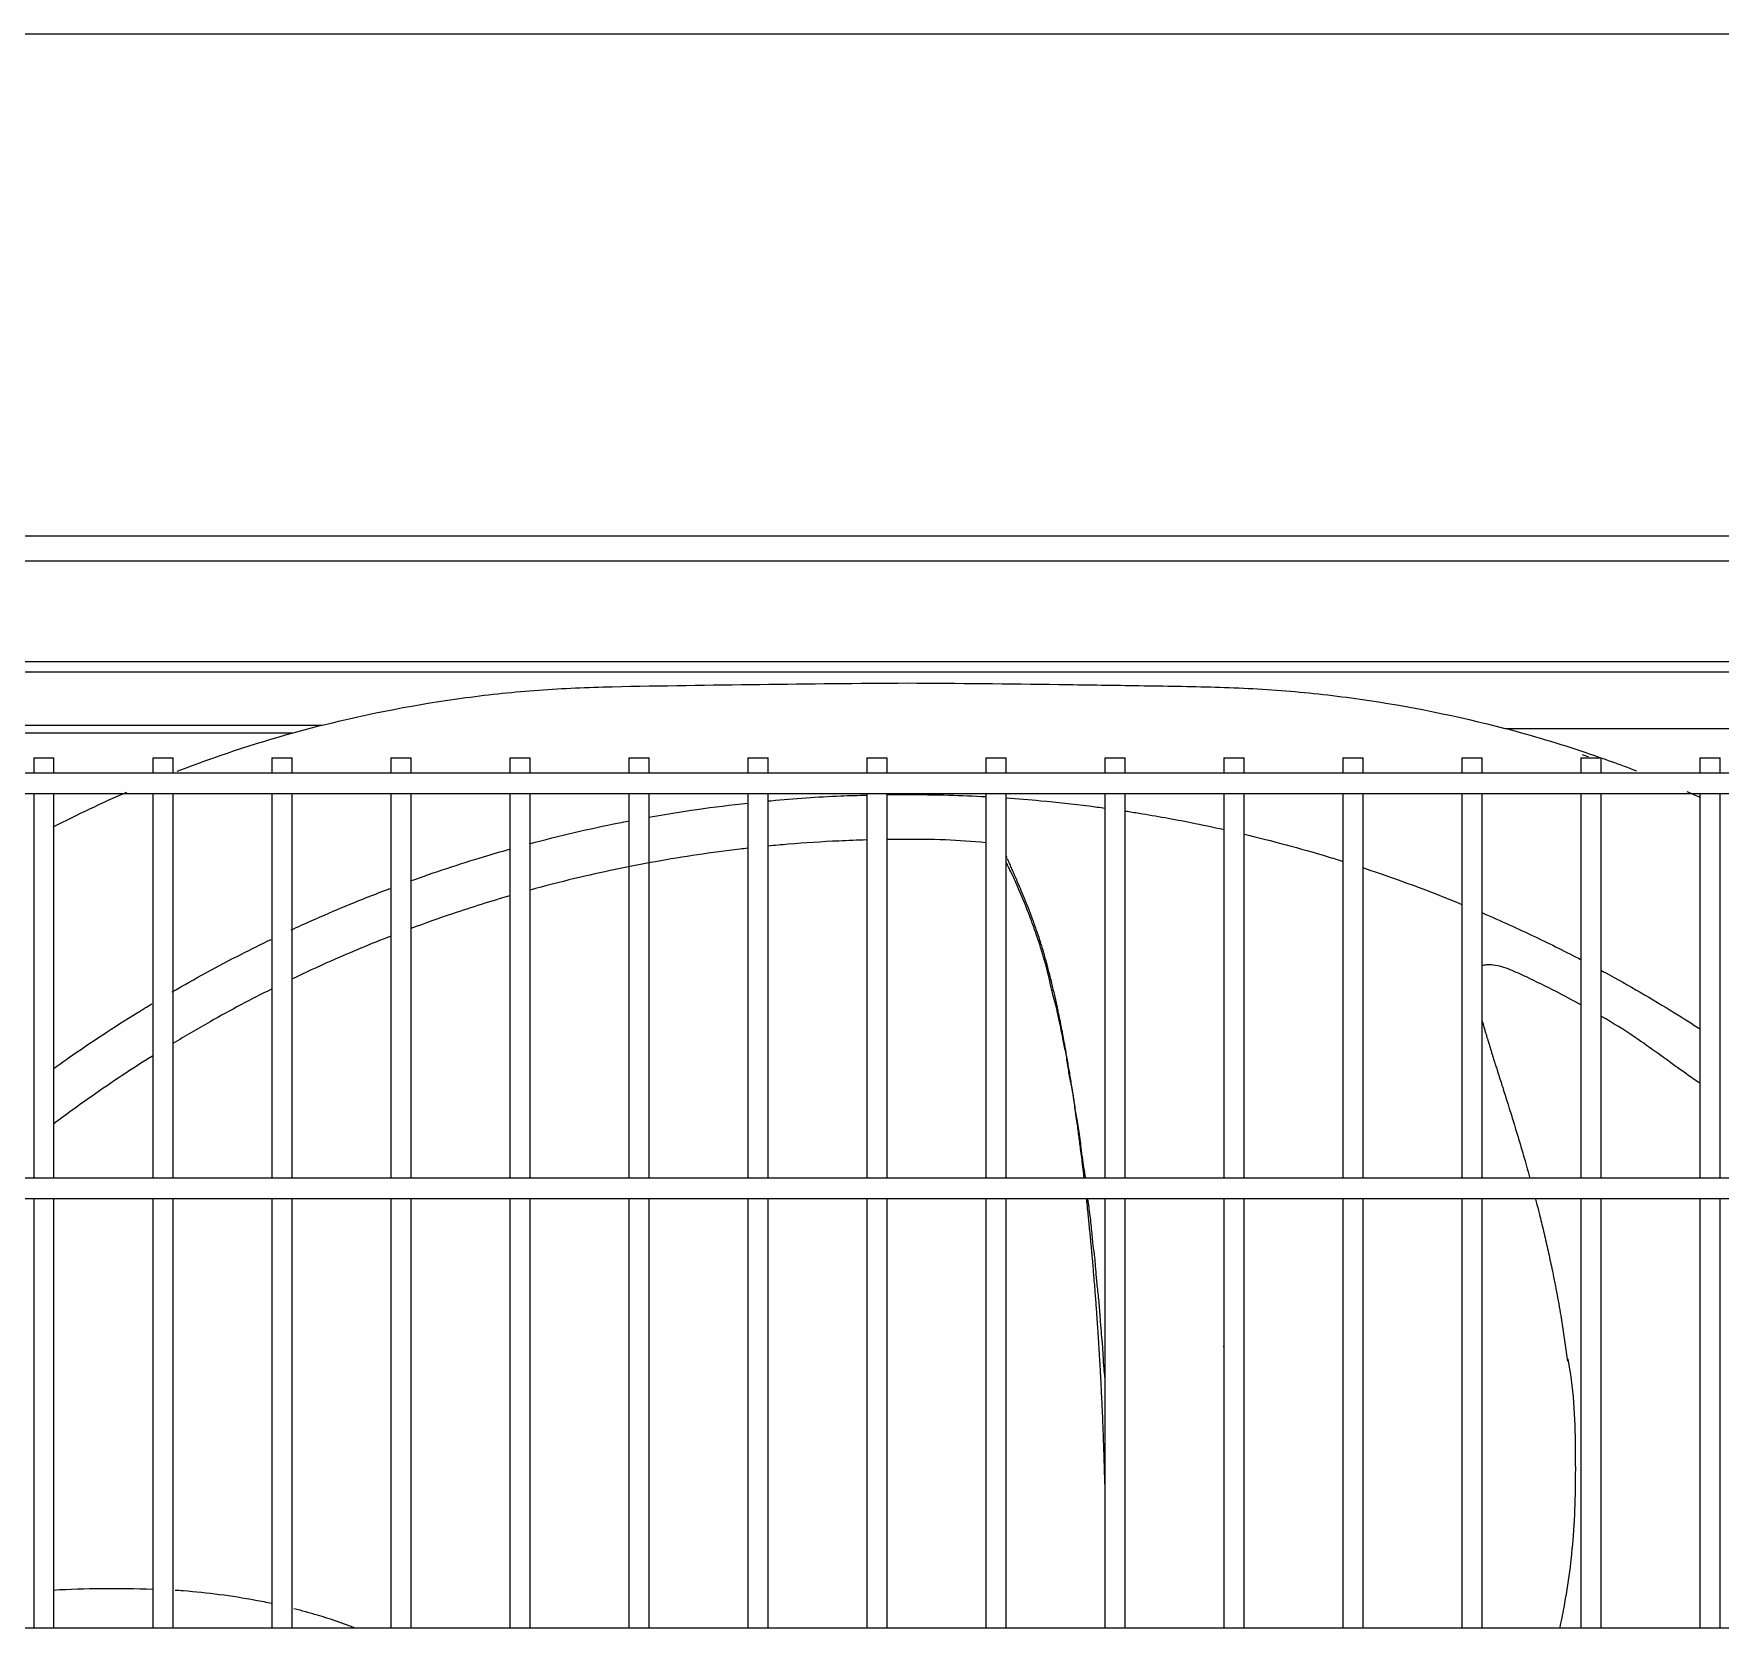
# Model space of a CAD drawing. Header units: millimetres. Extents: x 0 to 504600, y 0 to 118800.
# Drawn here: x 432105.6 to 432438.5, y 47881.7 to 48198.4 of the extents above; entities that cross this region are included whole.
import ezdxf

# ---------------------------------------------------------------- set-up
doc = ezdxf.new("R2010")
doc.units = ezdxf.units.MM
doc.header["$LTSCALE"] = 200
doc.layers.add('LG-AIRCON', color=240, linetype='Continuous')

# ---------------------------------------------------------------- blocks, each defined once
blk = doc.blocks.new('NEWUXB+UXA 1')
at = {"layer": 'LG-AIRCON', "color": 0}
for p, q in [((-580.93, 761.88), (580.46, 761.88)), ((580.46, 756.88), (-580.93, 756.88)), ((-526.02, 737.09), (525.55, 737.09)), ((524.03, 734.97), (-524.5, 734.97)), ((-520.16, 724.49), (-422.69, 724.49)), ((-428.54, 722.94), (-520.16, 722.94)), ((-189.2, 723.85), (-105.49, 723.85)), ((-479.66, 718.05), (-479.66, 715.05)), ((-479.66, 718.05), (-475.66, 718.05)), ((-475.66, 715.05), (-475.66, 718.05)), ((-456.16, 718.05), (-456.16, 715.05)), ((-456.16, 718.05), (-452.16, 718.05)), ((-452.16, 715.05), (-452.16, 718.05)), ((-432.67, 718.05), (-432.67, 715.05)), ((-432.67, 718.05), (-428.67, 718.05)), ((-428.67, 715.05), (-428.67, 718.05)), ((-409.17, 718.05), (-409.17, 715.05)), ((-409.17, 718.05), (-405.17, 718.05)), ((-405.17, 715.05), (-405.17, 718.05)), ((-385.67, 718.05), (-385.67, 715.05)), ((-385.67, 718.05), (-381.67, 718.05)), ((-381.67, 715.05), (-381.67, 718.05)), ((-362.18, 718.05), (-362.18, 715.05)), ((-362.18, 718.05), (-358.18, 718.05)), ((-358.18, 715.05), (-358.18, 718.05)), ((-338.68, 718.05), (-338.68, 715.05)), ((-338.68, 718.05), (-334.68, 718.05)), ((-334.68, 715.05), (-334.68, 718.05)), ((-315.19, 718.05), (-315.19, 715.05)), ((-315.19, 718.05), (-311.19, 718.05)), ((-311.19, 715.05), (-311.19, 718.05)), ((-291.69, 718.05), (-291.69, 715.05)), ((-291.69, 718.05), (-287.69, 718.05)), ((-287.69, 715.05), (-287.69, 718.05)), ((-268.19, 718.05), (-268.19, 715.05)), ((-268.19, 718.05), (-264.19, 718.05)), ((-264.19, 715.05), (-264.19, 718.05)), ((-244.7, 718.05), (-244.7, 715.05)), ((-244.7, 718.05), (-240.7, 718.05)), ((-240.7, 715.05), (-240.7, 718.05)), ((-221.2, 718.05), (-221.2, 715.05)), ((-221.2, 718.05), (-217.2, 718.05)), ((-217.2, 715.05), (-217.2, 718.05)), ((-197.7, 718.05), (-197.7, 715.05)), ((-197.7, 718.05), (-193.7, 718.05)), ((-193.7, 715.05), (-193.7, 718.05)), ((-174.21, 718.05), (-174.21, 715.05)), ((-174.21, 718.05), (-170.21, 718.05)), ((-170.21, 715.05), (-170.21, 718.05)), ((-150.71, 718.05), (-150.71, 715.05)), ((-150.71, 718.05), (-146.71, 718.05)), ((-146.71, 715.05), (-146.71, 718.05)), ((526.82, 715.05), (-527.72, 715.05)), ((-527.72, 711.05), (526.82, 711.05)), ((-479.66, 711.05), (-479.66, 635.06)), ((-475.66, 635.06), (-475.66, 711.05)), ((-456.16, 711.05), (-456.16, 635.06)), ((-452.16, 635.06), (-452.16, 711.05)), ((-432.67, 711.05), (-432.67, 635.06)), ((-428.67, 635.06), (-428.67, 711.05)), ((-409.17, 711.05), (-409.17, 635.06)), ((-405.17, 635.06), (-405.17, 711.05)), ((-385.67, 711.05), (-385.67, 635.06)), ((-381.67, 635.06), (-381.67, 711.05)), ((-362.18, 711.05), (-362.18, 635.06)), ((-358.18, 635.06), (-358.18, 711.05)), ((-338.68, 711.05), (-338.68, 635.06)), ((-334.68, 635.06), (-334.68, 711.05)), ((-315.19, 711.05), (-315.19, 635.06)), ((-311.19, 635.06), (-311.19, 711.05)), ((-291.69, 711.05), (-291.69, 635.06)), ((-287.69, 635.06), (-287.69, 711.05)), ((-268.19, 711.05), (-268.19, 635.06)), ((-264.19, 635.06), (-264.19, 711.05)), ((-244.7, 711.05), (-244.7, 635.06)), ((-240.7, 635.06), (-240.7, 711.05)), ((-221.2, 711.05), (-221.2, 635.06)), ((-217.2, 635.06), (-217.2, 711.05)), ((-197.7, 711.05), (-197.7, 635.06)), ((-193.7, 635.06), (-193.7, 711.05)), ((-174.21, 711.05), (-174.21, 635.06)), ((-170.21, 635.06), (-170.21, 711.05)), ((-150.71, 711.05), (-150.71, 635.06)), ((-146.71, 635.06), (-146.71, 711.05)), ((591.81, 635.06), (-592.71, 635.06)), ((-592.71, 631.06), (591.81, 631.06)), ((-479.66, 631.06), (-479.66, 546.27)), ((-475.66, 546.27), (-475.66, 631.06)), ((-456.16, 631.06), (-456.16, 546.27)), ((-452.16, 546.27), (-452.16, 631.06)), ((-432.67, 631.06), (-432.67, 546.27)), ((-428.67, 546.27), (-428.67, 631.06)), ((-409.17, 631.06), (-409.17, 546.27)), ((-405.17, 546.27), (-405.17, 631.06)), ((-385.67, 631.06), (-385.67, 546.27)), ((-381.67, 546.27), (-381.67, 631.06)), ((-362.18, 631.06), (-362.18, 546.27)), ((-358.18, 546.27), (-358.18, 631.06)), ((-338.68, 631.06), (-338.68, 546.27)), ((-334.68, 546.27), (-334.68, 631.06)), ((-315.19, 631.06), (-315.19, 546.27)), ((-311.19, 546.27), (-311.19, 631.06)), ((-291.69, 631.06), (-291.69, 546.27)), ((-287.69, 546.27), (-287.69, 631.06)), ((-268.19, 631.06), (-268.19, 546.27)), ((-264.19, 546.27), (-264.19, 631.06)), ((-244.7, 631.06), (-244.7, 546.27)), ((-240.7, 546.27), (-240.7, 631.06)), ((-221.2, 631.06), (-221.2, 546.27)), ((-217.2, 546.27), (-217.2, 631.06)), ((-197.7, 631.06), (-197.7, 546.27)), ((-193.7, 546.27), (-193.7, 631.06)), ((-174.21, 631.06), (-174.21, 546.27)), ((-170.21, 546.27), (-170.21, 631.06)), ((-150.71, 631.06), (-150.71, 546.27)), ((-146.71, 546.27), (-146.71, 631.06)), ((-244.7, 601.95), (-244.82, 601.74)), ((591.81, 546.28), (-592.71, 546.28))]:
    blk.add_line(p, q, dxfattribs=at)
for points, knots in [([(-422.69, 724.49), (-413.32, 726.87), (-403.87, 728.68), (-389.56, 730.59), (-384.77, 731.09), (-375.15, 731.8), (-370.31, 732), (-355.76, 732.32), (-346.05, 732.44), (-326.63, 732.69), (-316.91, 732.79), (-307.19, 732.85)], [0, 0, 0, 0, 0.25, 0.25, 0.375, 0.375, 0.5, 0.5, 0.75, 0.75, 1, 1, 1, 1]), ([(-307.19, 732.85), (-297.22, 732.78), (-287.24, 732.69), (-272.29, 732.49), (-267.31, 732.42), (-257.34, 732.26), (-252.35, 732.19), (-242.39, 731.94), (-237.4, 731.7), (-227.51, 730.89), (-222.62, 730.34), (-208.07, 728.26), (-198.55, 726.32), (-189.2, 723.85)], [0, 0, 0, 0, 0.25, 0.25, 0.375, 0.375, 0.5, 0.5, 0.625, 0.625, 0.75, 0.75, 1, 1, 1, 1]), ([(-334.69, 709.55), (-334.49, 709.57), (-329.72, 710.02), (-323.22, 710.49), (-316.91, 710.67), (-315.19, 710.71)], [0, 0, 0, 0, 0.030504, 0.735974, 1, 1, 1, 1]), ([(-307.48, 710.84), (-304.65, 710.81), (-299.37, 710.77), (-294.1, 710.54), (-291.67, 710.41)], [0, 0, 0, 0, 0.537477, 1, 1, 1, 1]), ([(-287.67, 710.16), (-285.4, 710), (-279.94, 709.56), (-273.44, 708.85), (-269.2, 708.29), (-268.15, 708.15)], [0, 0, 0, 0, 0.346789, 0.837259, 1, 1, 1, 1]), ([(-358.22, 706.35), (-355.05, 706.91), (-348.56, 707.96), (-342.04, 708.78), (-338.7, 709.14)], [0, 0, 0, 0, 0.489245, 1, 1, 1, 1]), ([(-264.14, 707.57), (-263.23, 707.43), (-258.91, 706.75), (-252.4, 705.58), (-246.82, 704.4), (-244.64, 703.91)], [0, 0, 0, 0, 0.138987, 0.661876, 1, 1, 1, 1]), ([(-381.76, 701.12), (-375.91, 702.68), (-369.39, 704.19), (-362.83, 705.49), (-362.2, 705.61)], [0, 0, 0, 0, 0.904429, 1, 1, 1, 1]), ([(-240.62, 702.99), (-235.13, 701.68), (-228.63, 699.93), (-222.2, 697.95), (-221.16, 697.63)], [0, 0, 0, 0, 0.838104, 1, 1, 1, 1]), ([(-405.29, 693.76), (-400.52, 695.48), (-394.01, 697.63), (-387.44, 699.55), (-385.74, 700.03)], [0, 0, 0, 0, 0.74118, 1, 1, 1, 1]), ([(-338.68, 700.22), (-339.22, 700.16), (-345.29, 699.46), (-356.68, 697.77), (-370.47, 694.89), (-378.74, 692.77), (-381.67, 691.96)], [0, 0, 0, 0, 0.037241, 0.424432, 0.796492, 1, 1, 1, 1]), ([(-315.2, 701.85), (-317.05, 701.8), (-322.23, 701.61), (-328.72, 701.19), (-333.36, 700.77), (-334.69, 700.64)], [0, 0, 0, 0, 0.282463, 0.794994, 1, 1, 1, 1]), ([(-291.7, 701.32), (-294.38, 701.57), (-299.95, 701.95), (-306.41, 701.98), (-310.23, 701.95), (-311.2, 701.93)], [0, 0, 0, 0, 0.406262, 0.849224, 1, 1, 1, 1]), ([(-272.01, 635.06), (-272.03, 635.25), (-272.23, 636.84), (-272.64, 638.87), (-272.91, 641.5), (-273.23, 644), (-273.7, 646.64), (-274.05, 648.87), (-274.3, 650.72), (-274.57, 652.4), (-275.04, 654.42), (-275.38, 656.54), (-275.67, 658.49), (-276.02, 660.48), (-276.64, 663.37), (-277.08, 665.7), (-277.84, 669.21), (-278.48, 671.25), (-278.99, 673.62), (-279.39, 675.42), (-279.86, 677.24), (-280.29, 678.71), (-280.57, 679.66), (-280.85, 680.57), (-281.26, 681.79), (-281.85, 683.6), (-283.06, 687), (-284.59, 690.75), (-286.15, 694.33), (-287.04, 696.11), (-287.51, 697.1), (-287.67, 697.5), (-287.7, 697.59)], [0, 0, 0, 0, 0.008371, 0.069424, 0.094367, 0.121283, 0.179384, 0.232883, 0.253705, 0.270958, 0.305551, 0.345961, 0.367488, 0.389621, 0.435291, 0.515912, 0.532189, 0.589294, 0.613481, 0.639638, 0.667776, 0.697453, 0.714276, 0.72148, 0.744733, 0.767084, 0.80554, 0.900316, 0.940461, 0.976172, 0.994503, 1, 1, 1, 1]), ([(-272.27, 635.06), (-272.3, 635.36), (-272.41, 636.27), (-272.55, 637.48), (-272.74, 638.99), (-272.91, 640.36), (-273.11, 641.88), (-273.29, 643.25), (-273.47, 644.6), (-273.67, 646.08), (-273.86, 647.39), (-274.07, 648.85), (-274.24, 650.01), (-274.46, 651.46), (-274.65, 652.75), (-274.88, 654.19), (-275.09, 655.48), (-275.3, 656.77), (-275.52, 658.07), (-275.75, 659.36), (-275.95, 660.49), (-276.17, 661.75), (-276.38, 662.86), (-276.64, 664.23), (-276.85, 665.32), (-277.12, 666.67), (-277.35, 667.75), (-277.6, 668.95), (-277.83, 670.01), (-278.1, 671.2), (-278.37, 672.39), (-278.62, 673.44), (-278.88, 674.49), (-279.15, 675.53), (-279.42, 676.56), (-279.69, 677.58), (-279.97, 678.58), (-280.25, 679.57), (-280.54, 680.52), (-280.84, 681.51), (-281.15, 682.47), (-281.42, 683.3), (-281.7, 684.12), (-282.03, 685.05), (-282.36, 685.97), (-282.65, 686.76), (-282.95, 687.54), (-283.24, 688.31), (-283.59, 689.17), (-283.89, 689.91), (-284.19, 690.63), (-284.44, 691.24), (-284.69, 691.85), (-284.98, 692.53), (-285.27, 693.19), (-285.55, 693.84), (-285.77, 694.36), (-286.01, 694.91), (-286.21, 695.37), (-286.45, 695.91), (-286.63, 696.32), (-286.83, 696.79), (-287.01, 697.21), (-287.17, 697.55), (-287.33, 697.93), (-287.4, 698.08), (-287.42, 698.13)], [0, 0, 0, 0, 0.011806, 0.035618, 0.047525, 0.071337, 0.089197, 0.107056, 0.124916, 0.142775, 0.166588, 0.178494, 0.202307, 0.214213, 0.238026, 0.255886, 0.273745, 0.291605, 0.309464, 0.327324, 0.345183, 0.357089, 0.380902, 0.392808, 0.416621, 0.428527, 0.45234, 0.464246, 0.482106, 0.499965, 0.517825, 0.535684, 0.547591, 0.56545, 0.58331, 0.595216, 0.613075, 0.630935, 0.642841, 0.660701, 0.67856, 0.690467, 0.702373, 0.720232, 0.738092, 0.749998, 0.761905, 0.779764, 0.79167, 0.80953, 0.821436, 0.833343, 0.845249, 0.857155, 0.875015, 0.886921, 0.898827, 0.910734, 0.92264, 0.934546, 0.946453, 0.958359, 0.970265, 0.982172, 0.994078, 1, 1, 1, 1]), ([(-428.81, 684.1), (-427.5, 684.71), (-423.9, 686.35), (-417.41, 689.13), (-412.19, 691.2), (-409.28, 692.29)], [0, 0, 0, 0, 0.204884, 0.559596, 1, 1, 1, 1]), ([(-385.67, 690.83), (-389.44, 689.74), (-395.94, 687.7), (-402.45, 685.39), (-405.18, 684.38)], [0, 0, 0, 0, 0.58019, 1, 1, 1, 1]), ([(-193.64, 687.44), (-190.13, 685.94), (-183.57, 682.97), (-177.14, 679.76), (-174.15, 678.2)], [0, 0, 0, 0, 0.53182, 1, 1, 1, 1]), ([(-409.18, 682.85), (-413.13, 681.32), (-419.64, 678.61), (-426.14, 675.61), (-428.7, 674.38)], [0, 0, 0, 0, 0.605591, 1, 1, 1, 1]), ([(-452.32, 671.87), (-450.08, 673.17), (-445.56, 675.71), (-439.05, 679.15), (-434.77, 681.27), (-432.81, 682.21)], [0, 0, 0, 0, 0.352089, 0.704456, 1, 1, 1, 1]), ([(-174.2, 669.31), (-175.83, 670.2), (-179.38, 672.06), (-184, 674.38), (-188.13, 676.28), (-190.83, 677.17), (-192.76, 677.26), (-193.45, 677.1), (-193.71, 677)], [0, 0, 0, 0, 0.264162, 0.571071, 0.733206, 0.891725, 0.957075, 1, 1, 1, 1]), ([(-170.17, 676.09), (-169.92, 675.95), (-165.02, 673.3), (-158.47, 669.49), (-152.31, 665.6), (-150.62, 664.5)], [0, 0, 0, 0, 0.038243, 0.734735, 1, 1, 1, 1]), ([(-475.84, 656.67), (-474.82, 657.4), (-471.58, 659.69), (-466.08, 663.42), (-460.57, 666.93), (-457.31, 668.92), (-456.34, 669.5)], [0, 0, 0, 0, 0.160934, 0.509713, 0.854631, 1, 1, 1, 1]), ([(-432.71, 672.42), (-436.77, 670.39), (-443.3, 666.93), (-449.77, 663.15), (-452.23, 661.67)], [0, 0, 0, 0, 0.619127, 1, 1, 1, 1]), ([(-193.75, 666.29), (-193.7, 666.12), (-193.55, 665.56), (-193.31, 664.73), (-193, 663.67), (-192.71, 662.71), (-192.41, 661.74), (-192.11, 660.75), (-191.75, 659.6), (-191.38, 658.42), (-191.05, 657.38), (-190.71, 656.31), (-190.32, 655.09), (-189.92, 653.82), (-189.53, 652.59), (-189.12, 651.31), (-188.71, 650.01), (-188.3, 648.69), (-187.88, 647.35), (-187.47, 645.98), (-187.05, 644.61), (-186.63, 643.22), (-186.16, 641.66), (-185.7, 640.09), (-185.3, 638.68), (-184.84, 637.09), (-184.52, 635.94), (-184.3, 635.15), (-184.28, 635.07)], [0, 0, 0, 0, 0.021221, 0.066801, 0.097188, 0.142768, 0.173155, 0.203541, 0.249122, 0.294702, 0.325088, 0.355475, 0.401055, 0.446635, 0.477022, 0.522602, 0.568182, 0.598569, 0.644149, 0.689729, 0.720116, 0.765696, 0.811276, 0.856856, 0.902436, 0.932823, 0.993597, 1, 1, 1, 1]), ([(-150.67, 653.75), (-151.96, 654.65), (-156.23, 657.67), (-162.54, 662.38), (-167.89, 665.71), (-170.14, 667.02)], [0, 0, 0, 0, 0.202389, 0.669659, 1, 1, 1, 1]), ([(-456.24, 659.2), (-460.24, 656.69), (-466.8, 652.35), (-473.25, 647.67), (-475.78, 645.77)], [0, 0, 0, 0, 0.605389, 1, 1, 1, 1]), ([(-268.19, 574.66), (-268.2, 574.84), (-268.21, 575.36), (-268.24, 576.56), (-268.28, 578.07), (-268.33, 579.73), (-268.37, 581.2), (-268.42, 582.68), (-268.48, 584.32), (-268.54, 585.79), (-268.6, 587.43), (-268.66, 588.91), (-268.74, 590.57), (-268.81, 592.08), (-268.88, 593.58), (-268.96, 595.24), (-269.04, 596.7), (-269.13, 598.32), (-269.21, 599.77), (-269.31, 601.39), (-269.41, 603), (-269.5, 604.45), (-269.61, 606.07), (-269.71, 607.54), (-269.83, 609.18), (-269.94, 610.65), (-270.05, 612.09), (-270.18, 613.68), (-270.3, 615.26), (-270.44, 616.83), (-270.57, 618.41), (-270.7, 619.82), (-270.84, 621.39), (-270.97, 622.81), (-271.13, 624.4), (-271.27, 625.83), (-271.41, 627.25), (-271.57, 628.8), (-271.71, 630.07), (-271.79, 630.87), (-271.81, 631.06)], [0, 0, 0, 0, 0.009218, 0.026414, 0.060805, 0.086598, 0.112391, 0.138185, 0.163978, 0.198369, 0.215565, 0.249956, 0.275749, 0.301542, 0.327336, 0.353129, 0.38752, 0.404715, 0.439106, 0.4649, 0.490693, 0.525084, 0.54228, 0.576671, 0.602464, 0.628257, 0.65405, 0.679844, 0.714235, 0.740028, 0.765821, 0.800212, 0.817408, 0.851799, 0.877592, 0.903386, 0.929179, 0.954972, 0.989363, 1, 1, 1, 1]), ([(-268.19, 595.81), (-268.25, 596.38), (-268.39, 597.85), (-268.51, 599.55), (-268.58, 601.3), (-268.66, 602.93), (-268.94, 605.03), (-269.08, 607.35), (-269.22, 609.53), (-269.44, 611.83), (-269.74, 614.22), (-269.93, 616.35), (-270.05, 618.15), (-270.21, 619.86), (-270.57, 622.03), (-270.75, 624.59), (-270.98, 626.86), (-271.26, 628.93), (-271.45, 630.25), (-271.56, 631.08)], [0, 0, 0, 0, 0.05251, 0.142079, 0.177348, 0.206327, 0.265132, 0.339751, 0.382815, 0.429016, 0.527009, 0.615313, 0.649401, 0.678603, 0.742262, 0.822382, 0.868126, 0.917465, 1, 1, 1, 1]), ([(-183.21, 631.06), (-183.2, 631.02), (-182.99, 630.26), (-182.7, 629.11), (-182.28, 627.43), (-181.9, 625.92), (-181.49, 624.19), (-181.09, 622.46), (-180.7, 620.73), (-180.32, 619), (-179.91, 617.08), (-179.56, 615.34), (-179.18, 613.41), (-178.89, 611.86), (-178.53, 609.91), (-178.23, 608.15), (-177.91, 606.18), (-177.63, 604.39), (-177.36, 602.57), (-177.11, 600.74), (-176.96, 599.53), (-176.88, 598.93)], [0, 0, 0, 0, 0.003613, 0.076073, 0.112302, 0.166647, 0.220991, 0.275335, 0.32968, 0.384024, 0.438368, 0.510827, 0.547057, 0.619516, 0.655746, 0.728205, 0.782549, 0.836893, 0.891238, 0.945582, 1, 1, 1, 1]), ([(-176.82, 599.45), (-176.76, 599.15), (-175.57, 593.02), (-175.21, 581.32), (-175.4, 565.19), (-176.9, 553.68), (-178.14, 547.6), (-178.44, 546.25)], [0, 0, 0, 0, 0.017033, 0.353101, 0.655124, 0.923021, 1, 1, 1, 1]), ([(-475.72, 553.79), (-472.58, 554), (-466.05, 554.13), (-459.53, 554.1), (-456.16, 553.99)], [0, 0, 0, 0, 0.483114, 1, 1, 1, 1]), ([(-451.74, 553.78), (-451.2, 553.75), (-445.9, 553.39), (-439.51, 552.55), (-433.72, 551.39), (-432.64, 551.17)], [0, 0, 0, 0, 0.083564, 0.830141, 1, 1, 1, 1]), ([(-428.29, 550.15), (-426.76, 549.76), (-422.74, 548.66), (-418.79, 547.33), (-416.37, 546.41)], [0, 0, 0, 0, 0.381371, 1, 1, 1, 1])]:
    blk.add_open_spline(points, degree=3, knots=knots, dxfattribs=at)
for points in [[(-428.54, 722.94), (-436.3, 720.77), (-443.91, 718.25), (-451.38, 715.36)], [(-422.69, 724.49), (-424.61, 724.01), (-426.58, 723.49), (-428.54, 722.94)], [(-173.15, 719.03), (-178.44, 720.82), (-183.79, 722.42), (-189.2, 723.85)], [(-172.71, 718.24), (-173.1, 718.38), (-173.5, 718.51), (-173.89, 718.64)], [(-163.14, 715.42), (-166.45, 716.69), (-169.78, 717.89), (-173.15, 719.03)], [(-461.37, 711.25), (-466.27, 709.11), (-471.1, 706.81), (-475.87, 704.36)], [(-311.19, 710.79), (-309.95, 710.81), (-308.72, 710.82), (-307.48, 710.84)], [(-150.61, 710.2), (-151.49, 710.59), (-152.36, 710.98), (-153.24, 711.36)], [(-287.51, 698.34), (-287.57, 698.46), (-287.64, 698.58), (-287.7, 698.69)], [(-217.12, 696.33), (-210.56, 694.17), (-204.07, 691.77), (-197.69, 689.14)]]:
    blk.add_open_spline(points, degree=3, dxfattribs=at)

msp = doc.modelspace()

# ---------------------------------------------------------------- linework, layer by layer
at = {"layer": 'LG-AIRCON', "color": 8}
msp.add_lwpolyline([(431864.22, 48198.42), (434234.22, 48198.42), (434234.22, 47238.42), (431864.22, 47238.42)], close=True, dxfattribs=at)

# ---------------------------------------------------------------- block references
at = {"layer": 'LG-AIRCON', "color": 30}
msp.add_blockref('NEWUXB+UXA 1', (432585.24, 47337.41), dxfattribs=at)

doc.saveas('drawing.dxf')
